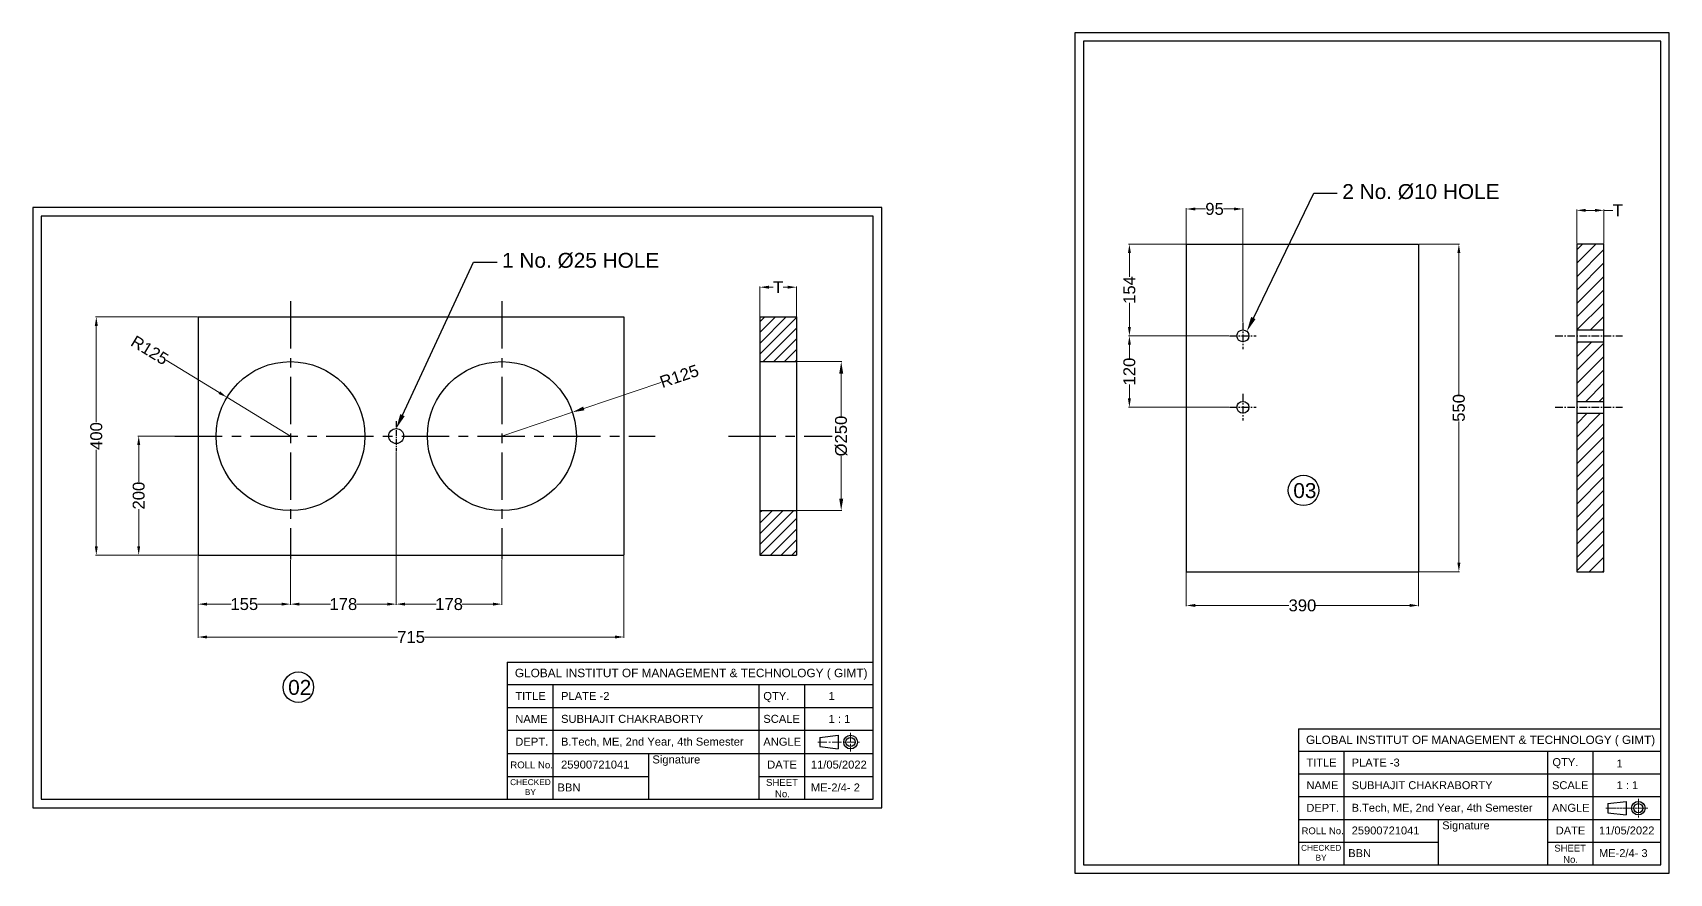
# Model space of a CAD drawing. Header units: millimetres. Extents: x 215 to 15965, y -6575 to 857.
# Drawn here: x 5664 to 8412, y -6559 to -5148 of the extents above; entities that cross this region are included whole.
import ezdxf
from ezdxf import colors
from ezdxf.entities.mleader import LeaderData, LeaderLine
from ezdxf.math import Vec2, Vec3

# ---------------------------------------------------------------- set-up
doc = ezdxf.new("R2010")
doc.units = ezdxf.units.MM
doc.linetypes.add('CENTER', pattern=[50.8, 31.75, -6.35, 6.35, -6.35])
doc.styles.get("Standard").update_dxf_attribs({"font": 'arial.ttf'})
doc.dimstyles.new('BIJU SP. D-LINE', dxfattribs={"dimtxt": 6, "dimasz": 5.5, "dimexe": 1.25, "dimexo": 1, "dimtad": 0, "dimdec": 0, "dimdsep": 46, "dimtxsty": 'Standard', "dimcen": 2.5, "dimclrd": 200, "dimclre": 200, "dimclrt": 256, "dimadec": 0, "dimazin": 0, "dimtm": 1e-09, "dimtfac": 1, "dimtdec": 0, "dimtmove": 0, "dimatfit": 3, "dimfxl": 0, "dimlwd": 13, "dimlwe": 13, "dimarcsym": 0})

# ---------------------------------------------------------------- blocks, each defined once
blk = doc.blocks.new('*D550')
at = {"color": 200, "lineweight": 13, "transparency": 16777216}
for p, q in [((5901.6, -5825.4), (5840.4, -5825.4)), ((5841.7, -5840.4), (5841.7, -5902.5)), ((5841.7, -6010.4), (5841.7, -5948.2)), ((5940.5, -6025.4), (5840.4, -6025.4))]:
    blk.add_line(p, q, dxfattribs=at)
at = {"color": 200, "transparency": 16777216}
for points in [[(5839.2, -5840.4), (5844.2, -5840.4), (5841.7, -5825.4)], [(5839.2, -6010.4), (5844.2, -6010.4), (5841.7, -6025.4)]]:
    blk.add_solid(points, dxfattribs=at)
at = {"layer": 'Defpoints', "color": 0, "transparency": 16777216}
for p in [(5841.7, -5825.4), (5902.6, -5825.4), (5941.5, -6025.4)]:
    blk.add_point(p, dxfattribs=at)
at = {"transparency": 16777216, "insert": (5841.7, -5925.4), "char_height": 20, "attachment_point": 5, "rotation": 90}
blk.add_mtext('200', dxfattribs=at)
blk = doc.blocks.new('*D551')
at = {"color": 200, "lineweight": 13, "transparency": 16777216}
for p, q in [((5941.5, -6026.4), (5941.5, -6108.8)), ((6096.5, -6033.6), (6096.5, -6108.8)), ((5956.5, -6107.6), (5997.2, -6107.6)), ((6081.5, -6107.6), (6040.9, -6107.6))]:
    blk.add_line(p, q, dxfattribs=at)
at = {"color": 200, "transparency": 16777216}
for points in [[(5956.5, -6105.1), (5956.5, -6110.1), (5941.5, -6107.6)], [(6081.5, -6105.1), (6081.5, -6110.1), (6096.5, -6107.6)]]:
    blk.add_solid(points, dxfattribs=at)
at = {"layer": 'Defpoints', "color": 0, "transparency": 16777216}
for p in [(5941.5, -6025.4), (6096.5, -6032.6), (6096.5, -6107.6)]:
    blk.add_point(p, dxfattribs=at)
at = {"transparency": 16777216, "insert": (6019, -6107.6), "char_height": 20, "attachment_point": 5}
blk.add_mtext('155', dxfattribs=at)
blk = doc.blocks.new('*D552')
at = {"color": 200, "lineweight": 13, "transparency": 16777216}
for p, q in [((6274, -5851.6), (6274, -6108.8)), ((6096.5, -6033.6), (6096.5, -6108.8)), ((6111.5, -6107.6), (6163.5, -6107.6)), ((6259, -6107.6), (6207.1, -6107.6))]:
    blk.add_line(p, q, dxfattribs=at)
at = {"color": 200, "transparency": 16777216}
for points in [[(6111.5, -6105.1), (6111.5, -6110.1), (6096.5, -6107.6)], [(6259, -6105.1), (6259, -6110.1), (6274, -6107.6)]]:
    blk.add_solid(points, dxfattribs=at)
at = {"layer": 'Defpoints', "color": 0, "transparency": 16777216}
for p in [(6274, -5850.6), (6096.5, -6032.6), (6274, -6107.6)]:
    blk.add_point(p, dxfattribs=at)
at = {"transparency": 16777216, "insert": (6185.3, -6107.6), "char_height": 20, "attachment_point": 5}
blk.add_mtext('178', dxfattribs=at)
blk = doc.blocks.new('*D553')
at = {"color": 200, "lineweight": 13, "transparency": 16777216}
for p, q in [((6274, -5851.6), (6274, -6108.8)), ((6451.5, -6033.6), (6451.5, -6108.8)), ((6289, -6107.6), (6341, -6107.6)), ((6436.5, -6107.6), (6384.6, -6107.6))]:
    blk.add_line(p, q, dxfattribs=at)
at = {"color": 200, "transparency": 16777216}
for points in [[(6289, -6105.1), (6289, -6110.1), (6274, -6107.6)], [(6436.5, -6105.1), (6436.5, -6110.1), (6451.5, -6107.6)]]:
    blk.add_solid(points, dxfattribs=at)
at = {"layer": 'Defpoints', "color": 0, "transparency": 16777216}
for p in [(6274, -5850.6), (6451.5, -6032.6), (6451.5, -6107.6)]:
    blk.add_point(p, dxfattribs=at)
at = {"transparency": 16777216, "insert": (6362.8, -6107.6), "char_height": 20, "attachment_point": 5}
blk.add_mtext('178', dxfattribs=at)
blk = doc.blocks.new('*D554')
at = {"color": 200, "lineweight": 13, "transparency": 16777216}
for p, q in [((6718.6, -5735.3), (6588.9, -5779)), ((6451.5, -5825.4), (6570, -5785.4))]:
    blk.add_line(p, q, dxfattribs=at)
at = {"color": 200, "transparency": 16777216}
blk.add_solid([(6587.9, -5775.8), (6590, -5782.2), (6570, -5785.4)], dxfattribs=at)
at = {"layer": 'Defpoints', "color": 0, "transparency": 16777216}
for p in [(6570, -5785.4), (6451.5, -5825.4)]:
    blk.add_point(p, dxfattribs=at)
at = {"transparency": 16777216, "insert": (6749.3, -5724.9), "char_height": 20, "attachment_point": 5, "rotation": 18.6401}
blk.add_mtext('R125', dxfattribs=at)
blk = doc.blocks.new('*D555')
at = {"color": 200, "lineweight": 13, "transparency": 16777216}
for p, q in [((5887.7, -5698.1), (5977, -5752.5)), ((6096.5, -5825.4), (5989.8, -5760.3))]:
    blk.add_line(p, q, dxfattribs=at)
at = {"color": 200, "transparency": 16777216}
blk.add_solid([(5978.3, -5750.4), (5975.7, -5754.6), (5989.8, -5760.3)], dxfattribs=at)
at = {"layer": 'Defpoints', "color": 0, "transparency": 16777216}
for p in [(5989.8, -5760.3), (6096.5, -5825.4)]:
    blk.add_point(p, dxfattribs=at)
at = {"transparency": 16777216, "insert": (5860.1, -5681.3), "char_height": 20, "attachment_point": 5, "rotation": 328.6404}
blk.add_mtext('R125', dxfattribs=at)
blk = doc.blocks.new('A$C4B4E27E4')
for p, q in [((166, 51), (166, 3)), ((166, 51), (294, 51)), ((294, 3), (294, 51)), ((294, 43), (166, 43)), ((182, 43), (182, 3)), ((254, 43), (254, 3)), ((270, 43), (270, 3)), ((294, 35), (166, 35)), ((294, 27), (166, 27)), ((275.35, 24.6), (281.75, 25.4)), ((275.35, 24.6), (275.35, 21.4)), ((281.75, 25.4), (281.75, 20.6)), ((166, 19), (294, 19)), ((215.52, 3), (215.52, 19)), ((275.35, 21.4), (281.75, 20.6)), ((166, 11), (215.52, 11)), ((254, 11), (294, 11)), ((166, 3), (294, 3))]:
    blk.add_line(p, q)
at = {"color": 6, "linetype": 'CENTER', "lineweight": 13, "ltscale": 0.1}
for p, q in [((274.62, 23), (289.46, 23)), ((286.08, 26.24), (286.08, 19.76))]:
    blk.add_line(p, q, dxfattribs=at)
at = {"color": 0}
for points in [[(297, 0), (297, 210), (0, 210), (0, 0)], [(294, 3), (294, 207), (3, 207), (3, 3)]]:
    blk.add_lwpolyline(points, close=True, dxfattribs=at)
for radius in [2.4, 1.6]:
    blk.add_circle((286.08, 23), radius)
at = {"attachment_point": 1}
for s, width, insert, char_height in [('GLOBAL INSTITUT OF MANAGEMENT & TECHNOLOGY ( GIMT)', 221.6791, (168.66, 48.66), 2.96), ('TITLE', 160, (168.81, 40.52), 2.8), ('PLATE -2', 95.9255, (184.81, 40.52), 2.8), ('QTY. ', 160, (255.56, 40.52), 2.8), ('1 ', 160, (278.4, 40.52), 2.8), ('NAME', 160, (168.81, 32.52), 2.8), ('SUBHAJIT CHAKRABORTY', 160, (184.81, 32.52), 2.8), ('SCALE', 160, (255.56, 32.52), 2.8), ('1 : 1', 160, (278.4, 32.52), 2.8), ('DEPT.', 160, (168.81, 24.52), 2.8), ('B.Tech, ME, 2nd Year, 4th Semester ', 160, (184.78, 24.55), 2.8), ('ANGLE', 160, (255.56, 24.52), 2.8), ('Signature ', 160, (216.77, 18.32), 2.8), ('ROLL No.', 160, (167.07, 16.21), 2.4), ('25900721041', 160, (184.81, 16.52), 2.8), ('DATE', 160, (256.91, 16.52), 2.8), ('11/05/2022', 160, (272.19, 16.52), 2.8), ('\\pi3.08914;CHECKED\\P\\pi8.22317;BY', 20.087, (163.92, 10.02), 2.08), ('BBN', 160, (183.57, 8.52), 2.8), ('\\pi2.29195,t33.49195;SHEET \\P\\pi5.43683,t36.63683;No.', 15.5443, (254.22, 10.09), 2.4), ('ME-2/4- 2', 160, (272.19, 8.52), 2.8)]:
    blk.add_mtext_dynamic_manual_height_columns(s, width=width, gutter_width=12.5, heights=[0], dxfattribs=dict(at, insert=insert, char_height=char_height))
blk = doc.blocks.new('*D562')
at = {"color": 200, "lineweight": 13, "transparency": 16777216}
for p, q in [((5941.5, -6026.4), (5941.5, -6164.1)), ((6656.5, -6026.4), (6656.5, -6164.1)), ((5956.5, -6162.8), (6276.3, -6162.8)), ((6641.5, -6162.8), (6321.7, -6162.8))]:
    blk.add_line(p, q, dxfattribs=at)
at = {"color": 200, "transparency": 16777216}
for points in [[(5956.5, -6160.3), (5956.5, -6165.3), (5941.5, -6162.8)], [(6641.5, -6160.3), (6641.5, -6165.3), (6656.5, -6162.8)]]:
    blk.add_solid(points, dxfattribs=at)
at = {"layer": 'Defpoints', "color": 0, "transparency": 16777216}
for p in [(5941.5, -6025.4), (6656.5, -6025.4), (6656.5, -6162.8)]:
    blk.add_point(p, dxfattribs=at)
at = {"transparency": 16777216, "insert": (6299, -6162.8), "char_height": 20, "attachment_point": 5}
blk.add_mtext('715', dxfattribs=at)
blk = doc.blocks.new('*D563')
at = {"color": 200, "lineweight": 13, "transparency": 16777216}
for p, q in [((5940.5, -5625.4), (5769.3, -5625.4)), ((5770.5, -5640.4), (5770.5, -5802.3)), ((5770.5, -6010.4), (5770.5, -5848.4)), ((5940.5, -6025.4), (5769.3, -6025.4))]:
    blk.add_line(p, q, dxfattribs=at)
at = {"color": 200, "transparency": 16777216}
for points in [[(5768, -5640.4), (5773, -5640.4), (5770.5, -5625.4)], [(5768, -6010.4), (5773, -6010.4), (5770.5, -6025.4)]]:
    blk.add_solid(points, dxfattribs=at)
at = {"layer": 'Defpoints', "color": 0, "transparency": 16777216}
for p in [(5941.5, -5625.4), (5770.5, -6025.4), (5941.5, -6025.4)]:
    blk.add_point(p, dxfattribs=at)
at = {"transparency": 16777216, "insert": (5770.5, -5825.4), "char_height": 20, "attachment_point": 5, "rotation": 90}
blk.add_mtext('400', dxfattribs=at)
blk = doc.blocks.new('*D564')
at = {"color": 200, "lineweight": 13, "transparency": 16777216}
for p, q in [((6884.7, -5624.4), (6884.7, -5574.1)), ((6899.7, -5575.4), (6906.8, -5575.4)), ((6931.1, -5575.4), (6923.9, -5575.4)), ((6946.1, -5624.4), (6946.1, -5574.1))]:
    blk.add_line(p, q, dxfattribs=at)
at = {"color": 200, "transparency": 16777216}
for points in [[(6899.7, -5572.9), (6899.7, -5577.9), (6884.7, -5575.4)], [(6931.1, -5572.9), (6931.1, -5577.9), (6946.1, -5575.4)]]:
    blk.add_solid(points, dxfattribs=at)
at = {"layer": 'Defpoints', "color": 0, "transparency": 16777216}
for p in [(6946.1, -5575.4), (6884.7, -5625.4), (6946.1, -5625.4)]:
    blk.add_point(p, dxfattribs=at)
at = {"transparency": 16777216, "insert": (6915.4, -5575.4), "char_height": 20, "attachment_point": 5}
blk.add_mtext('T', dxfattribs=at)
blk = doc.blocks.new('*D567')
at = {"color": 200, "lineweight": 13, "transparency": 16777216}
for p, q in [((7991.6, -5503.1), (8059.6, -5503.1)), ((8058.3, -5518.1), (8058.3, -5755.4)), ((8058.3, -6038.1), (8058.3, -5800.8)), ((7991.6, -6053.1), (8059.6, -6053.1))]:
    blk.add_line(p, q, dxfattribs=at)
at = {"color": 200, "transparency": 16777216}
for points in [[(8055.8, -5518.1), (8060.8, -5518.1), (8058.3, -5503.1)], [(8055.8, -6038.1), (8060.8, -6038.1), (8058.3, -6053.1)]]:
    blk.add_solid(points, dxfattribs=at)
at = {"layer": 'Defpoints', "color": 0, "transparency": 16777216}
for p in [(7990.6, -5503.1), (7990.6, -6053.1), (8058.3, -6053.1)]:
    blk.add_point(p, dxfattribs=at)
at = {"transparency": 16777216, "insert": (8058.3, -5778.1), "char_height": 20, "attachment_point": 5, "rotation": 90}
blk.add_mtext('550', dxfattribs=at)
blk = doc.blocks.new('*D568')
at = {"color": 200, "lineweight": 13, "transparency": 16777216}
for p, q in [((8256.1, -5502.1), (8256.1, -5445.1)), ((8271.1, -5446.4), (8286.6, -5446.4)), ((8301.6, -5502.1), (8301.6, -5445.1)), ((8301.6, -5446.4), (8316.6, -5446.4))]:
    blk.add_line(p, q, dxfattribs=at)
at = {"color": 200, "transparency": 16777216}
for points in [[(8271.1, -5443.9), (8271.1, -5448.9), (8256.1, -5446.4)], [(8286.6, -5443.9), (8286.6, -5448.9), (8301.6, -5446.4)]]:
    blk.add_solid(points, dxfattribs=at)
at = {"layer": 'Defpoints', "color": 0, "transparency": 16777216}
for p in [(8301.6, -5446.4), (8256.1, -5503.1), (8301.6, -5503.1)]:
    blk.add_point(p, dxfattribs=at)
at = {"transparency": 16777216, "insert": (8325.2, -5446.4), "char_height": 20, "attachment_point": 5}
blk.add_mtext('T', dxfattribs=at)
blk = doc.blocks.new('*D570')
at = {"color": 200, "lineweight": 13, "transparency": 16777216}
for p, q in [((7599.6, -5503.1), (7503.8, -5503.1)), ((7505.1, -5518.1), (7505.1, -5558.3)), ((7505.1, -5642.1), (7505.1, -5601.8)), ((7672.2, -5657.1), (7503.8, -5657.1))]:
    blk.add_line(p, q, dxfattribs=at)
at = {"color": 200, "transparency": 16777216}
for points in [[(7502.6, -5518.1), (7507.6, -5518.1), (7505.1, -5503.1)], [(7502.6, -5642.1), (7507.6, -5642.1), (7505.1, -5657.1)]]:
    blk.add_solid(points, dxfattribs=at)
at = {"layer": 'Defpoints', "color": 0, "transparency": 16777216}
for p in [(7600.6, -5503.1), (7505.1, -5657.1), (7673.2, -5657.1)]:
    blk.add_point(p, dxfattribs=at)
at = {"transparency": 16777216, "insert": (7505.1, -5580.1), "char_height": 20, "attachment_point": 5, "rotation": 90}
blk.add_mtext('154', dxfattribs=at)
blk = doc.blocks.new('*D571')
at = {"color": 200, "lineweight": 13, "transparency": 16777216}
for p, q in [((7672.2, -5657.1), (7503.8, -5657.1)), ((7505.1, -5672.1), (7505.1, -5695.3)), ((7505.1, -5762.1), (7505.1, -5738.8)), ((7672.2, -5777.1), (7503.8, -5777.1))]:
    blk.add_line(p, q, dxfattribs=at)
at = {"color": 200, "transparency": 16777216}
for points in [[(7502.6, -5672.1), (7507.6, -5672.1), (7505.1, -5657.1)], [(7502.6, -5762.1), (7507.6, -5762.1), (7505.1, -5777.1)]]:
    blk.add_solid(points, dxfattribs=at)
at = {"layer": 'Defpoints', "color": 0, "transparency": 16777216}
for p in [(7673.2, -5657.1), (7505.1, -5777.1), (7673.2, -5777.1)]:
    blk.add_point(p, dxfattribs=at)
at = {"transparency": 16777216, "insert": (7505.1, -5717.1), "char_height": 20, "attachment_point": 5, "rotation": 90}
blk.add_mtext('120', dxfattribs=at)
blk = doc.blocks.new('*D572')
at = {"color": 200, "lineweight": 13, "transparency": 16777216}
for p, q in [((7600.6, -5502.1), (7600.6, -5442.8)), ((7615.6, -5444.1), (7633, -5444.1)), ((7680.6, -5444.1), (7663.1, -5444.1)), ((7695.6, -5633.7), (7695.6, -5442.8))]:
    blk.add_line(p, q, dxfattribs=at)
at = {"color": 200, "transparency": 16777216}
for points in [[(7615.6, -5441.6), (7615.6, -5446.6), (7600.6, -5444.1)], [(7680.6, -5441.6), (7680.6, -5446.6), (7695.6, -5444.1)]]:
    blk.add_solid(points, dxfattribs=at)
at = {"layer": 'Defpoints', "color": 0, "transparency": 16777216}
for p in [(7695.6, -5444.1), (7600.6, -5503.1), (7695.6, -5634.7)]:
    blk.add_point(p, dxfattribs=at)
at = {"transparency": 16777216, "insert": (7648.1, -5444.1), "char_height": 20, "attachment_point": 5}
blk.add_mtext('95', dxfattribs=at)
blk = doc.blocks.new('*D573')
at = {"color": 200, "lineweight": 13, "transparency": 16777216}
for p, q in [((7600.6, -6054.1), (7600.6, -6111)), ((7990.6, -6054.1), (7990.6, -6111)), ((7615.6, -6109.8), (7772.9, -6109.8)), ((7975.6, -6109.8), (7818.3, -6109.8))]:
    blk.add_line(p, q, dxfattribs=at)
at = {"color": 200, "transparency": 16777216}
for points in [[(7615.6, -6107.3), (7615.6, -6112.3), (7600.6, -6109.8)], [(7975.6, -6107.3), (7975.6, -6112.3), (7990.6, -6109.8)]]:
    blk.add_solid(points, dxfattribs=at)
at = {"layer": 'Defpoints', "color": 0, "transparency": 16777216}
for p in [(7600.6, -6053.1), (7990.6, -6053.1), (7990.6, -6109.8)]:
    blk.add_point(p, dxfattribs=at)
at = {"transparency": 16777216, "insert": (7795.6, -6109.8), "char_height": 20, "attachment_point": 5}
blk.add_mtext('390', dxfattribs=at)
blk = doc.blocks.new('*D574')
at = {"color": 200, "lineweight": 13, "transparency": 16777216}
for p, q in [((6947.1, -5700.4), (7022.5, -5700.4)), ((7021.2, -5720.4), (7021.2, -5791.8)), ((7021.2, -5930.4), (7021.2, -5858.9)), ((6947.1, -5950.4), (7022.5, -5950.4))]:
    blk.add_line(p, q, dxfattribs=at)
at = {"color": 200, "transparency": 16777216}
for points in [[(7017.9, -5720.4), (7024.6, -5720.4), (7021.2, -5700.4)], [(7017.9, -5930.4), (7024.6, -5930.4), (7021.2, -5950.4)]]:
    blk.add_solid(points, dxfattribs=at)
at = {"layer": 'Defpoints', "color": 0, "transparency": 16777216}
for p in [(6946.1, -5700.4), (6946.1, -5950.4), (7021.2, -5950.4)]:
    blk.add_point(p, dxfattribs=at)
at = {"transparency": 16777216, "insert": (7021.2, -5825.4), "char_height": 20, "attachment_point": 5, "rotation": 90}
blk.add_mtext('%%C250', dxfattribs=at)
blk = doc.blocks.new('A$C630F73F5')
for p, q in [((664, 204), (664, 12)), ((664, 204), (1176, 204)), ((1176, 12), (1176, 204)), ((1176, 172), (664, 172)), ((728, 172), (728, 12)), ((1016, 172), (1016, 12)), ((1080, 172), (1080, 12)), ((1176, 140), (664, 140)), ((1176, 108), (664, 108)), ((1101.4, 98.4), (1127, 101.6)), ((1101.4, 98.4), (1101.4, 85.6)), ((1127, 101.6), (1127, 82.4)), ((664, 76), (1176, 76)), ((862.1, 12), (862.1, 76)), ((1101.4, 85.6), (1127, 82.4)), ((664, 44), (862.1, 44)), ((1016, 44), (1176, 44)), ((664, 12), (1176, 12))]:
    blk.add_line(p, q)
at = {"color": 6, "linetype": 'CENTER', "lineweight": 13, "ltscale": 0.1}
for p, q in [((1144.3, 105), (1144.3, 79)), ((1098.5, 92), (1157.8, 92))]:
    blk.add_line(p, q, dxfattribs=at)
at = {"color": 0}
for points in [[(348, 0), (1188, 0), (1188, 1188), (348, 1188)], [(360, 12), (1176, 12), (1176, 1176), (360, 1176)]]:
    blk.add_lwpolyline(points, close=True, dxfattribs=at)
for radius in [9.6, 6.4]:
    blk.add_circle((1144.3, 92), radius)
at = {"attachment_point": 1}
for s, width, insert, char_height in [('GLOBAL INSTITUT OF MANAGEMENT & TECHNOLOGY ( GIMT)', 597.904, (674.6, 194.6), 11.84), ('TITLE', 160, (675.2, 162.1), 11.2), ('PLATE -3', 95.926, (739.2, 162.1), 11.2), ('QTY. ', 160, (1022.9, 162.7), 11.2), ('1 ', 160, (1113.5, 160.8), 11.2), ('NAME', 160, (675.2, 130.1), 11.2), ('SUBHAJIT CHAKRABORTY', 471.098, (739.2, 130.1), 11.2), ('SCALE', 160, (1022.3, 130.1), 11.2), ('1 : 1', 160, (1113.6, 130.1), 11.2), ('DEPT.', 160, (675.2, 98.1), 11.2), ('B.Tech, ME, 2nd Year, 4th Semester ', 499.147, (739.1, 98.2), 11.2), ('ANGLE', 160, (1022.3, 98.1), 11.2), ('Signature ', 160, (867.1, 73.3), 11.2), ('ROLL No.', 160, (668.3, 64.8), 9.6), ('25900721041', 160, (739.2, 66.1), 11.2), ('DATE', 160, (1027.6, 66.1), 11.2), ('11/05/2022', 160, (1088.7, 66.1), 11.2), ('\\pi-17.774;CHECKED\\P\\pi2.7621;BY', 20.087, (685.4, 40.1), 8.32), ('BBN', 160, (734.3, 34.1), 11.2), ('\\pi-14.14871,t110.65129;SHEET \\P\\pi-1.56917,t123.23083;No.', 15.544, (1039.7, 40.3), 9.6), ('ME-2/4- 3', 160, (1088.7, 34.1), 11.2)]:
    blk.add_mtext_dynamic_manual_height_columns(s, width=width, gutter_width=12.5, heights=[0], dxfattribs=dict(at, insert=insert, char_height=char_height))

msp = doc.modelspace()

# ---------------------------------------------------------------- hatches: boundary and pattern name
at = {"true_color": 0x58ba48}
h = msp.add_hatch(dxfattribs=at)
h.set_pattern_fill('ANSI31', color=85, scale=5)
h.set_pattern_definition([(45, (355.761, 3110.433), (-11.22532, 11.22532), [])])
h.paths.add_polyline_path([(8256.1, -5647.1), (8301.6, -5647.1), (8301.6, -5503.1), (8256.1, -5503.1)])
h.paths.add_polyline_path([(8256.1, -5767.1), (8301.6, -5767.1), (8301.6, -5667.1), (8256.1, -5667.1)])
h.paths.add_polyline_path([(8301.6, -5787.1), (8256.1, -5787.1), (8256.1, -6053.1), (8301.6, -6053.1)])
h = msp.add_hatch(dxfattribs=at)
h.set_pattern_fill('ANSI31', color=85, scale=4)
h.paths.add_polyline_path([(6946.1, -5625.4), (6884.7, -5625.4), (6884.7, -5700.4), (6946.1, -5700.4)])
h = msp.add_hatch(dxfattribs=at)
h.set_pattern_fill('ANSI31', color=85, scale=4)
h.set_pattern_definition([(45, (393.02, 3036.843), (-8.980256, 8.980256), [])])
h.paths.add_polyline_path([(6946.1, -6025.4), (6946.1, -5950.4), (6884.7, -5950.4), (6884.7, -6025.4)])

# ---------------------------------------------------------------- linework, layer by layer
for p, q in [((7600.6, -5503.1), (7600.6, -6053.1)), ((7600.6, -5503.1), (7990.6, -5503.1)), ((7990.6, -5503.1), (7990.6, -6053.1)), ((8256.1, -5503.1), (8256.1, -6053.1)), ((8301.6, -5503.1), (8256.1, -5503.1)), ((8301.6, -6053.1), (8301.6, -5503.1)), ((5941.5, -5625.4), (6656.5, -5625.4)), ((5941.5, -5625.4), (5941.5, -6025.4)), ((6656.5, -5625.4), (6656.5, -6025.4)), ((6884.7, -5625.4), (6946.1, -5625.4)), ((6884.7, -5625.4), (6884.7, -6025.4)), ((6946.1, -5625.4), (6946.1, -6025.4)), ((8256.1, -5647.1), (8301.6, -5647.1)), ((8256.1, -5667.1), (8301.6, -5667.1)), ((6884.7, -5700.4), (6946.1, -5700.4)), ((8256.1, -5767.1), (8301.6, -5767.1)), ((8256.1, -5787.1), (8301.6, -5787.1)), ((6884.7, -5950.4), (6946.1, -5950.4)), ((5941.5, -6025.4), (6656.5, -6025.4)), ((6884.7, -6025.4), (6946.1, -6025.4)), ((7600.6, -6053.1), (7990.6, -6053.1)), ((8256.1, -6053.1), (8301.6, -6053.1))]:
    msp.add_line(p, q)
at = {"color": 1, "linetype": 'CENTER', "ltscale": 2.5}
for p, q in [((6096.5, -5599.1), (6096.5, -6032.6)), ((6451.5, -5599.1), (6451.5, -6032.6)), ((5902.6, -5825.4), (6709, -5825.4)), ((6832.2, -5825.4), (7006.1, -5825.4))]:
    msp.add_line(p, q, dxfattribs=at)
at = {"color": 1, "linetype": 'CENTER', "ltscale": 0.4}
for p, q in [((7673.2, -5657.1), (7717.9, -5657.1)), ((7695.6, -5634.7), (7695.6, -5679.5)), ((8220.2, -5657.1), (8332.8, -5657.1)), ((7695.6, -5754.7), (7695.6, -5799.5)), ((7673.2, -5777.1), (7717.9, -5777.1)), ((8220.2, -5777.1), (8332.8, -5777.1))]:
    msp.add_line(p, q, dxfattribs=at)
at = {"color": 1, "linetype": 'CENTER', "ltscale": 0.3}
msp.add_line((6274, -5800.1), (6274, -5850.6), dxfattribs=at)
for centre, radius in [((7695.6, -5657.1), 10), ((6096.5, -5825.4), 125), ((6451.5, -5825.4), 125), ((7695.6, -5777.1), 10), ((6274, -5825.4), 12.5), ((7797.4, -5916.6), 25.6), ((6109.7, -6247.1), 25.6)]:
    msp.add_circle(centre, radius)

# ---------------------------------------------------------------- block references
for name, p, xscale, yscale, zscale in [('A$C630F73F5', (7000.2, -6559.5), 1.188, 1.188, 1.188), ('A$C4B4E27E4', (5663.7, -6449.6), 4.8, 4.8, 4.8)]:
    msp.add_blockref(name, p, dxfattribs=dict(xscale=xscale, yscale=yscale, zscale=zscale))

# ---------------------------------------------------------------- texts
at = {"char_height": 25, "attachment_point": 1}
for s, width, insert in [('2 No. %%C10 HOLE', 277.891, (7862.6, -5402.3)), ('1 No. %%C25 HOLE', 277.891, (6451.8, -5517.8)), ('03', 42.736, (7780.3, -5904.4)), ('02', 42.736, (6092.6, -6234.9))]:
    msp.add_mtext_dynamic_manual_height_columns(s, width=width, gutter_width=12.5, heights=[0], dxfattribs=dict(at, insert=insert))

# ---------------------------------------------------------------- dimensions: what is measured, and where the dimension line sits
for base, p1, p2, picture, middle in [((7695.6, -5444.1), (7600.6, -5503.1), (7695.6, -5634.7), '*D572', (7648.1, -5444.1)), ((6274.0216914, -6107.575349), (6096.5216914, -6032.595041), (6274.0216914, -5850.5595865), '*D552', (6185.2716914, -6107.575349)), ((6451.5216914, -6107.575349), (6274.0216914, -5850.5595865), (6451.5216914, -6032.595041), '*D553', (6362.7716914, -6107.575349)), ((6096.5, -6107.6), (5941.5, -6025.4), (6096.5, -6032.6), '*D551', (6019, -6107.6)), ((6656.5, -6162.8), (5941.5, -6025.4), (6656.5, -6025.4), '*D562', (6299, -6162.8)), ((7990.6, -6109.8), (7600.6, -6053.1), (7990.6, -6053.1), '*D573', (7795.6, -6109.8))]:
    dim = msp.add_linear_dim(base=base, p1=p1, p2=p2, dimstyle='BIJU SP. D-LINE', override={"dimtxt": 20, "dimasz": 15})
    dim.commit()
    dim.dimension.update_dxf_attribs({"geometry": picture, "text_midpoint": middle})
for base, p1, p2, picture, middle in [((8301.6, -5446.4), (8256.1, -5503.1), (8301.6, -5503.1), '*D568', (8325.2, -5446.4)), ((6946.1, -5575.4), (6884.7, -5625.4), (6946.1, -5625.4), '*D564', (6915.4, -5575.4))]:
    dim = msp.add_linear_dim(base=base, p1=p1, p2=p2, text='T', dimstyle='BIJU SP. D-LINE', override={"dimtxt": 20, "dimasz": 15})
    dim.commit()
    dim.dimension.update_dxf_attribs({"geometry": picture, "text_midpoint": middle})
for base, p1, p2, picture, middle in [((7505.1, -5657.1), (7600.6, -5503.1), (7673.2, -5657.1), '*D570', (7505.1, -5580.1)), ((8058.3, -6053.1), (7990.6, -5503.1), (7990.6, -6053.1), '*D567', (8058.3, -5778.1)), ((5770.5, -6025.4), (5941.5, -5625.4), (5941.5, -6025.4), '*D563', (5770.5, -5825.4)), ((7505.1, -5777.1), (7673.2, -5657.1), (7673.2, -5777.1), '*D571', (7505.1, -5717.1)), ((5841.7, -5825.4), (5941.5, -6025.4), (5902.6, -5825.4), '*D550', (5841.7, -5925.4))]:
    dim = msp.add_linear_dim(base=base, p1=p1, p2=p2, angle=90, dimstyle='BIJU SP. D-LINE', override={"dimtxt": 20, "dimasz": 15})
    dim.commit()
    dim.dimension.update_dxf_attribs({"geometry": picture, "text_midpoint": middle})
for center, mpoint, override, picture, middle in [((6096.5, -5825.4), (5989.8, -5760.3), {"dimtxt": 20, "dimasz": 15}, '*D555', (5860.1, -5681.3)), ((6451.5, -5825.4), (6570, -5785.4), {"dimtxt": 20, "dimasz": 20}, '*D554', (6749.3, -5724.9))]:
    dim = msp.add_radius_dim(center=center, mpoint=mpoint, dimstyle='BIJU SP. D-LINE', override=override)
    dim.commit()
    dim.dimension.update_dxf_attribs({"geometry": picture, "text_midpoint": middle, "dimtype": 164})
dim = msp.add_linear_dim(base=(7021.2, -5950.4), p1=(6946.1, -5700.4), p2=(6946.1, -5950.4), angle=90, text='%%C<>', dimstyle='BIJU SP. D-LINE', override={"dimtxt": 20, "dimasz": 20})
dim.commit()
dim.dimension.update_dxf_attribs({"geometry": '*D574', "text_midpoint": (7021.2, -5825.4)})

# ---------------------------------------------------------------- leaders
ml = msp.add_multileader_mtext('Standard')
ml.set_content('', color=256)
ml.set_leader_properties(color=6)
ml.build(insert=Vec2(0, 0))
ml.multileader.update_dxf_attribs({"arrow_head_size": 25})
ctx = ml.context
ctx.base_point, ctx.arrow_head_size, ctx.plane_origin = Vec3(7854.1, -5417.8), 25, Vec3(7598.7, -5534)
notes = []
notes.append((ctx, [(0, (1, 1, 0), (7814.6, -5417.8), (1, 0), 39.5, [(0, [(7702.3, -5649.7)], 0, [])])]))
ctx.mtext.insert, ctx.mtext.flow_direction = Vec3(7856.1, -5415.8), 5
ml = msp.add_multileader_mtext('Standard')
ml.set_content('', color=256)
ml.set_leader_properties(color=6)
ml.build(insert=Vec2(0, 0))
ml.multileader.update_dxf_attribs({"arrow_head_size": 25})
ctx = ml.context
ctx.base_point, ctx.arrow_head_size, ctx.plane_origin = Vec3(6443.3, -5533.3), 25, Vec3(6207.8, -5649.5)
notes.append((ctx, [(0, (1, 1, 0), (6403.8, -5533.3), (1, 0), 39.5, [(0, [(6274, -5812.9)], 0, [])])]))
ctx.mtext.insert, ctx.mtext.flow_direction = Vec3(6445.3, -5531.3), 5
for ctx, leaders in notes:
    for number, flags, end, landing, length, lines in leaders:
        leader = LeaderData()
        leader.index, (leader.has_last_leader_line, leader.has_dogleg_vector, leader.attachment_direction) = number, flags
        leader.last_leader_point, leader.dogleg_vector, leader.dogleg_length = Vec3(end), Vec3(landing), length
        for number, points, colour, breaks in lines:
            line = LeaderLine()
            line.index, line.vertices, line.color, line.breaks = number, Vec3.list(points), colors.encode_raw_color(colour), breaks
            leader.lines.append(line)
        ctx.leaders.append(leader)

doc.saveas('drawing.dxf')
